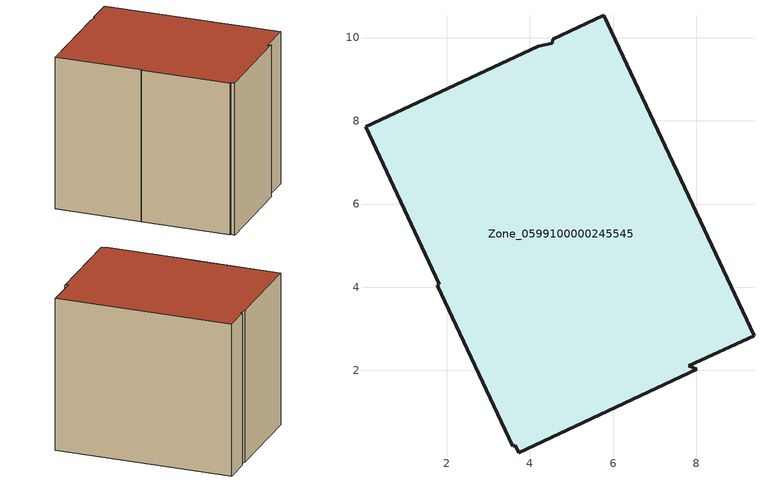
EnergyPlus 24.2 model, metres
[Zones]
Zone_0599100000245545
 floor ground (C_G): 9.38,2.83 7.82,2.12 8,2.03 3.73,0.03 3.64,0.21 3.58,0.18 1.77,4.05 1.82,4.08 0.05,7.85 4.2,9.79 4.54,9.87 4.54,9.96 5.77,10.53 z0
 wall outside (C_F): 3.64,0.21 3.73,0.03 8,2.03 7.82,2.12 9.38,2.83 5.77,10.53 4.54,9.96 4.54,9.87 4.2,9.79 0.05,7.85 1.82,4.08 1.77,4.05 3.58,0.18 3.64,0.21 z0:7.44
 roof outside (C_R): 9.38,2.83 5.77,10.53 4.54,9.96 4.54,9.87 4.2,9.79 0.05,7.85 1.82,4.08 1.77,4.05 3.58,0.18 3.64,0.21 3.73,0.03 8,2.03 7.82,2.12 z7.44
[BUILDING]
Pand.0599100000245545: North Axis=0; Terrain=City; Loads Convergence Tolerance Value=0.04; Temperature Convergence Tolerance Value=0.4; Solar Distribution=FullExterior; Maximum Number of Warmup Days=25; Minimum Number of Warmup Days=1
[Site:Location]
Rotterdam.The.Hague.AP_ZH_NLD Design_Conditions: Latitude=51.96; Longitude=4.45; Time Zone=1; Elevation=-4.5
[SITE:GROUNDTEMPERATURE:BUILDINGSURFACE]
18, 18, 18, 18, 18, 18, 18, 18, 18, 18, 18, 18
[MATERIAL] Thermal Absorptance=0.9; Solar Absorptance=0.7; Visible Absorptance=0.7
Name | Roughness | Thickness | Conductivity | Density | Specific Heat
G.D.1965 | MediumSmooth | 0.15 | 1 | 540 | 1210
F.D.1965 | Rough | 0.3 | 0.857143 | 1920 | 840
R.D.1965 | MediumRough | 0.2 | 0.08 | 1500 | 1000
[CONSTRUCTION]
C_G: G.D.1965
C_F: F.D.1965
C_R: R.D.1965
[ZONE]
Zone_0599100000245545: Type=1; Multiplier=1; Ceiling Height=Autocalculate; Volume=Autocalculate; Floor Area=autocalculate; Part of Total Floor Area=Yes
[ZONEINFILTRATION:DESIGNFLOWRATE]
Infil_Zone_0599100000245545: Zone or ZoneList or Space or SpaceList=Zone_0599100000245545; Schedule=AlwaysOn; Design Flow Rate Calculation Method=Flow/Area; Flow Rate per Floor Area=0.0042; Constant Term Coefficient=1; Temperature Term Coefficient=0; Velocity Term Coefficient=0; Velocity Squared Term Coefficient=0
[HVACTEMPLATE:ZONE:IDEALLOADSAIRSYSTEM]
Zone_0599100000245545: Maximum Heating Supply Air Temperature=50; Minimum Cooling Supply Air Temperature=13; Maximum Heating Supply Air Humidity Ratio=0.0156; Minimum Cooling Supply Air Humidity Ratio=0.0077; Heating Limit=NoLimit; Cooling Limit=NoLimit; Dehumidification Control Type=ConstantSensibleHeatRatio; Cooling Sensible Heat Ratio=0.7; Dehumidification Setpoint=60; Humidification Control Type=None; Humidification Setpoint=30; Outdoor Air Method=None; Outdoor Air Flow Rate per Person=0.00944; Outdoor Air Flow Rate per Zone Floor Area=0; Outdoor Air Flow Rate per Zone=0; Demand Controlled Ventilation Type=None; Outdoor Air Economizer Type=NoEconomizer; Heat Recovery Type=None; Sensible Heat Recovery Effectiveness=0.7; Latent Heat Recovery Effectiveness=0.65
[ZONECONTROL:THERMOSTAT]
ThermostatControl_Zone_0599100000245545: Zone or ZoneList=Zone_0599100000245545; Control Type Schedule=DualSetpointControlType; Control 1=Thermostat_Zone_0599100000245545; Temperature Difference Between Cutout And Setpoint=0
[THERMOSTATSETPOINT:DUALSETPOINT]
Thermostat_Zone_0599100000245545: Heating Setpoint Temperature Schedule=HeatingSetpoint_Zone_0599100000245545; Cooling Setpoint Temperature Schedule=CoolingSetpoint_Zone_0599100000245545
[SCHEDULE:COMPACT]
HeatingSetpoint_Zone_0599100000245545: Through: 12/31, For: AllDays, Until: 24:00, 21
CoolingSetpoint_Zone_0599100000245545: Through: 12/31, For: AllDays, Until: 24:00, 24
DualSetpointControlType: Through: 12/31, For: AllDays, Until: 24:00, 4
AlwaysOn: Through: 12/31, For: AllDays, Until: 24:00, 1
